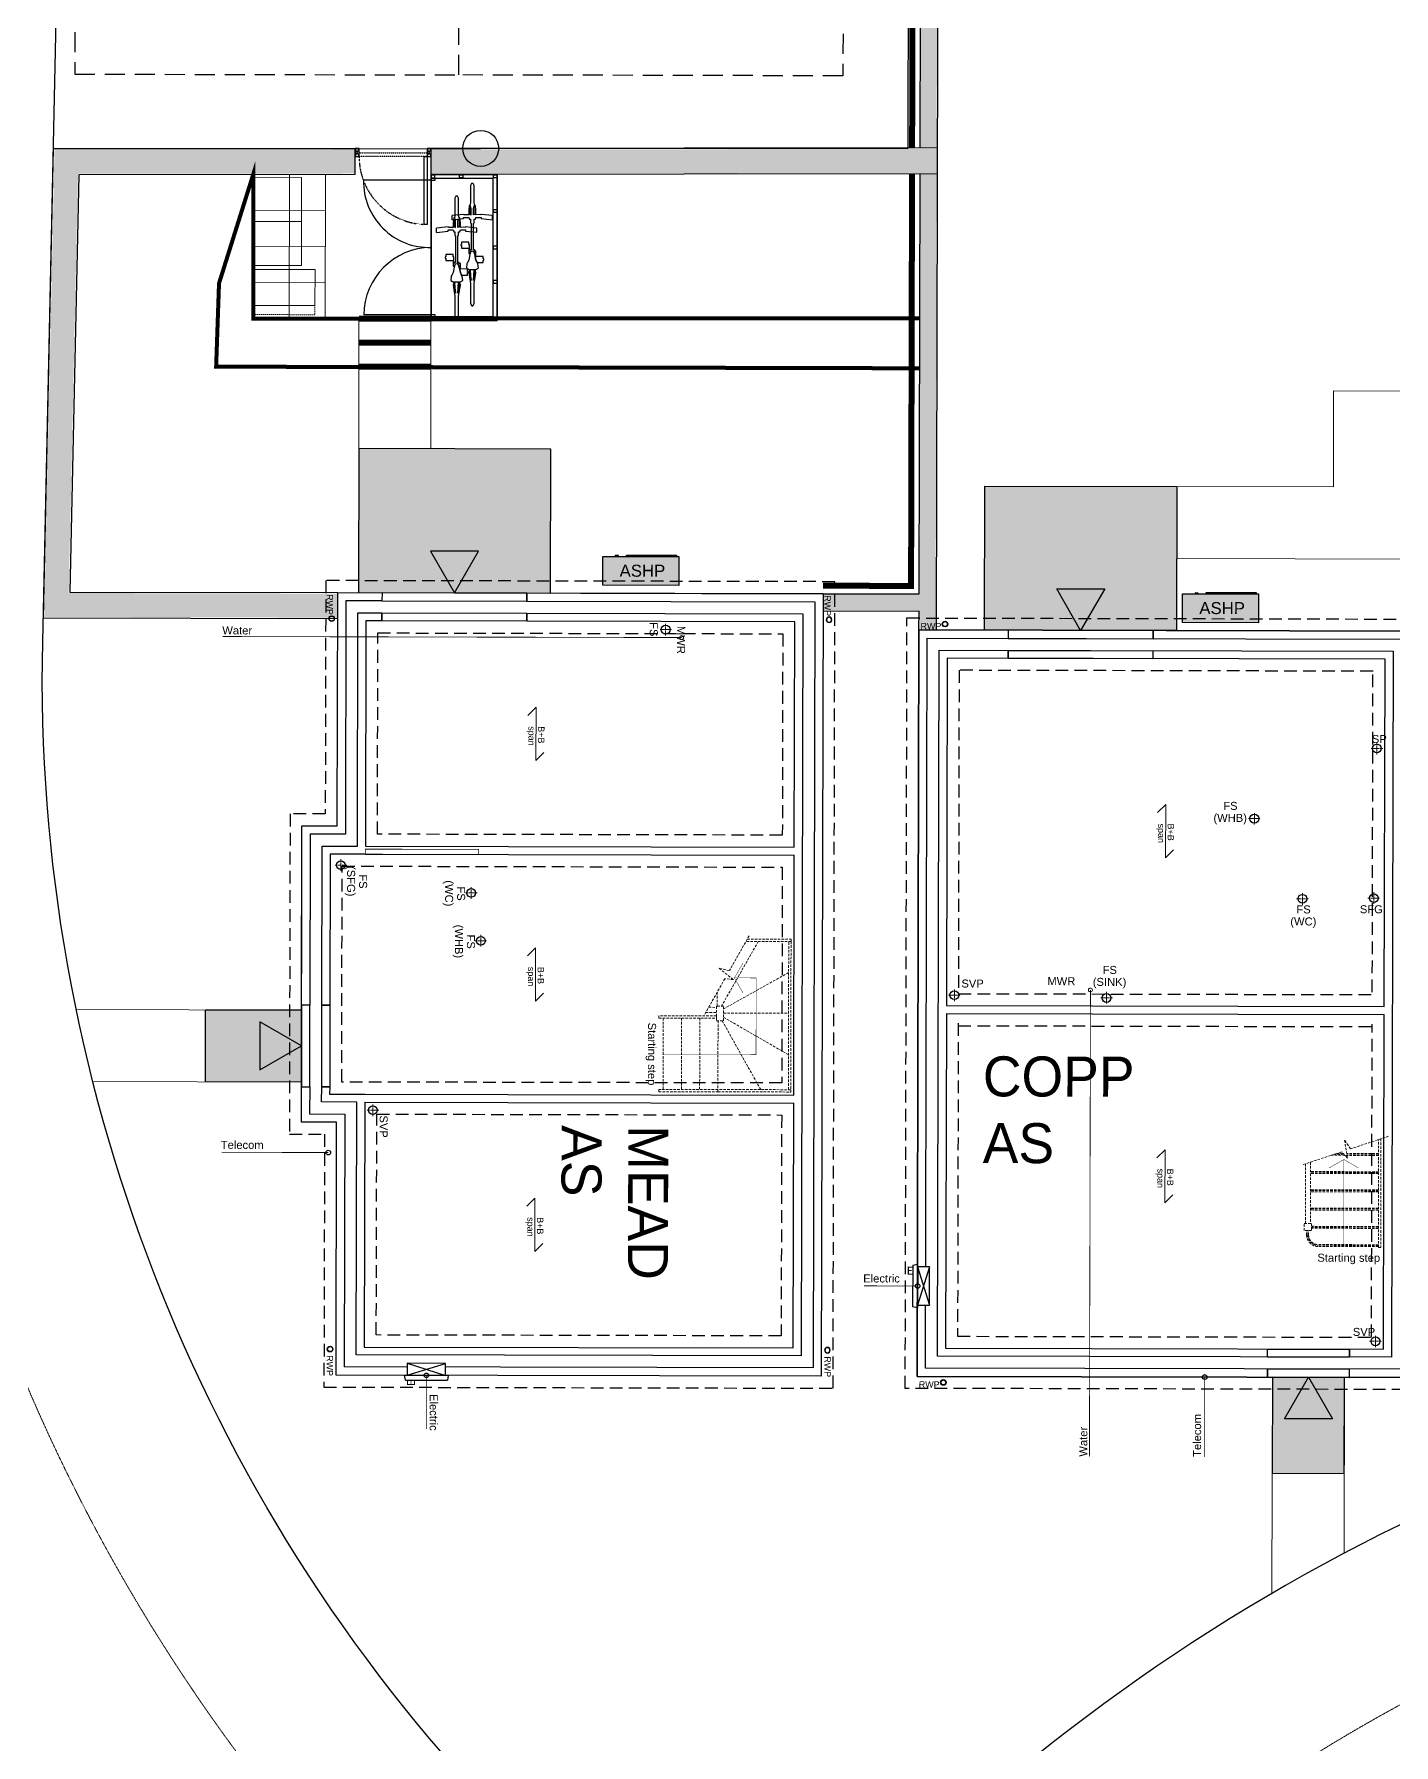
# Model space of a CAD drawing. Extents: x 287880777 to 288144713, y 62793326 to 63089570.
# Drawn here: x 288076346 to 288093338, y 62889380 to 62910755 of the extents above; entities that cross this region are included whole.
import ezdxf

# ---------------------------------------------------------------- set-up
doc = ezdxf.new("R2010")
doc.units = 0
doc.set_wipeout_variables(frame=1)
for name, pattern in [('CENTER', [2, 1.25, -0.25, 0.25, -0.25]), ('CENTER2', [28.575, 19.05, -3.175, 3.175, -3.175]), ('Dash', [6.35, 3.175, -3.175]), ('DASHED', [1.4, 0.7, -0.7]), ('DASHED2', [0.375, 0.25, -0.125]), ('HIDDEN', [9.525, 6.35, -3.175])]:
    doc.linetypes.add(name, pattern=pattern)
doc.layers.get('0').update_dxf_attribs({"color": 252})
for name, color, linetype, lineweight in [('EXP - HIGHWAY CENTRELINE', 3, 'CENTER2', 18), ('EXP - HIGHWAY CHANNEL', 4, 'DASHED2', 9), ('EXP - HIGHWAY FOOTWAY', 3, 'Continuous', 25), ('EXP - STEPS', 240, 'Continuous', 18), ('NAR BIN STORAGE', 2, 'Continuous', 0), ('NAR CBF', 34, 'FENCELINE2', 0), ('NAR M4(2)', 94, 'Continuous', 30), ('NAR PATHS', 3, 'Continuous', 0), ('Wain-Text', 2, 'Continuous', 25)]:
    doc.layers.add(name, color=color, linetype=linetype, lineweight=lineweight)
for name, color, linetype in [('NAR DETAIL', 2, 'Continuous'), ('NAR EXTERNAL WALLS', 2, 'Continuous'), ('NAR PARKING', 7, 'DASHED2'), ('NAR PATIO', 3, 'Continuous'), ('NAR PRIVATE DRIVE', 6, 'Continuous'), ('NAR PRIVATE PATH HATCH', 8, 'Continuous'), ('NAR ROLLOVERS', 76, 'DASHED'), ('Wain-Drainage Foul', 6, 'Continuous'), ('Wain-Drainage Foul Text', 2, 'Continuous'), ('Wain-Electrics', 3, 'Continuous'), ('Wain-Foundation acessories', 9, 'Continuous'), ('Wain-Foundation Line', 9, 'Continuous'), ('Wain-Meter box', 9, 'Continuous'), ('Wain-RWP', 9, 'Continuous'), ('Wain-Services Run (Electric)', 10, 'Continuous'), ('Wain-Services Run (Telecom)', 190, 'Continuous'), ('Wain-Stair 1', 2, 'Continuous'), ('Wain-Stair numbers', 9, 'Continuous'), ('Wain-Wall (External)', 4, 'Continuous')]:
    doc.layers.add(name, color=color, linetype=linetype)
for name, color, linetype, true_color in [('NAR DOOR OPENINGS', 140, 'Continuous', 0x00bfff), ('NAR EV CHARGING POINT', 3, 'Continuous', 0x00ff00), ('NAR HOUSE TYPE NAMES', 1, 'Continuous', 0xff0000), ('RL-Fittings', 252, 'Continuous', 0x8f8f8e), ('Wain-Services Run (Water', 145, 'Continuous', 0x3481b8)]:
    doc.layers.add(name, color=color, linetype=linetype, true_color=true_color)
for name, color, linetype, lineweight, true_color in [('NAR Retaining Wall', 222, 'Continuous', 13, 0xcc0099), ('Wain-Mains Water Riser', 152, 'Continuous', 25, 0x2776bb), ('Wain-Mains Water Riser Text', 152, 'Continuous', 25, 0x2776bb)]:
    doc.layers.add(name, color=color, linetype=linetype, lineweight=lineweight, true_color=true_color)
doc.styles.add('DD Arial Narrow', font='ARIALN.TTF', dxfattribs={"height": 100})
doc.styles.get("Standard").update_dxf_attribs({"font": 'arial.ttf'})
doc.linetypes.add('FENCELINE2', pattern='A,0.25,-0.1,[132,ltypeshp.shx,S=0.1,R=0,X=-0.1,Y=0],-0.1,1', length=1.45)

# ---------------------------------------------------------------- blocks, each defined once
blk = doc.blocks.new('Drainage Pipe')
at = {"linetype": 'CENTER', "lineweight": 13, "ltscale": 20}
for p, q in [((-41681, 78687), (-41831, 78687)), ((-41756, 78762), (-41756, 78612))]:
    blk.add_line(p, q, dxfattribs=at)
blk.add_circle((-41756, 78687), 55)
blk = doc.blocks.new('Span symbol - Beam & block')
at = {"linetype": 'Continuous', "lineweight": 13}
for p, q in [((-5442, 71890), (-5342, 71790)), ((-5342, 71790), (-6007, 71790)), ((-6007, 71790), (-5906, 71689))]:
    blk.add_line(p, q, dxfattribs=at)
at = {"insert": (-5770, 71896), "char_height": 80, "attachment_point": 1, "line_spacing_factor": 0.9}
blk.add_mtext('B+B\\Pspan', dxfattribs=at)
blk = doc.blocks.new('ASHP')
at = {"transparency": 33554457}
h = blk.add_hatch(color=256, dxfattribs=at)
h.dxf.hatch_style = 1
h.paths.add_polyline_path([(548853, -2506), (548853, -2866), (547903, -2866), (547903, -2506)])
at = {"flags": 128}
blk.add_lwpolyline([(548853, -2506), (548853, -2866), (547903, -2866), (547903, -2506)], close=True, dxfattribs=at)
for points in [[(548098, -2496), (548058, -2496), (548058, -2506), (548098, -2506)], [(548199, -2488), (548821, -2488), (548821, -2506), (548199, -2506)]]:
    blk.add_lwpolyline(points, close=True)
at = {"layer": 'Wain-Electrics', "lineweight": 0, "insert": (548112, -2609), "char_height": 150, "width": 2397.38, "attachment_point": 1, "line_spacing_factor": 0.9}
blk.add_mtext('\\A1;ASHP ', dxfattribs=at)
at = {"layer": 'Wain-Text', "lineweight": 0, "insert": (548112, -2609), "char_height": 150, "width": 2397.38, "attachment_point": 1, "line_spacing_factor": 0.9}
blk.add_mtext('\\A1;ASHP ', dxfattribs=at)
blk = doc.blocks.new('RWP')
for radius in [35, 31.5]:
    blk.add_circle((35, 35), radius)
blk = doc.blocks.new('Stairs (Subs)')
at = {"layer": 'Wain-Stair 1', "color": 9, "linetype": 'HIDDEN', "lineweight": 9, "ltscale": 5}
for p, q in [((42, 1543, 0), (42, 2090, 0)), ((71, 2090, 0), (1923, 2090, 0)), ((71, 2090, 0), (71, 1527, 0)), ((1923, 2061, 0), (71, 2061, 0)), ((460, 2061, 0), (914, 1249, 0)), ((967, 1249, 0), (967, 2061, 0)), ((1486, 2061, 0), (1020, 1249, 0)), ((1923, 2090, 0), (1923, 1180, 0)), ((1952, 1180, 0), (1952, 2090, 0)), ((1923, 1715, 0), (1063, 1232, 0)), ((71, 1681, 0), (883, 1222, 0)), ((705, 1170, 0), (883, 1170, 0)), ((883, 1249, 0), (883, 1159, 0)), ((1063, 1249, 0), (883, 1249, 0)), ((883, 1159, 0), (1063, 1159, 0)), ((896, 1062, 0), (896, 1159, 0)), ((960, 1026, 0), (960, 1159, 0)), ((1063, 1159, 0), (1063, 1249, 0)), ((1063, 1180, 0), (1923, 1180, 0)), ((1031, 952, 0), (1923, 952, 0)), ((1031, 724, 0), (1923, 724, 0)), ((1031, 496, 0), (1923, 496, 0))]:
    blk.add_line(p, q, dxfattribs=at)
at = {"layer": 'Wain-Stair 1', "color": 9, "linetype": 'HIDDEN', "lineweight": 9, "ltscale": 5, "elevation": 0}
for points in [[(42, 2090), (71, 2090)], [(1923, 2090), (1952, 2090)], [(0, 1567), (437, 1321), (408, 1194), (549, 1370), (539, 1264), (985, 1012)]]:
    blk.add_lwpolyline(points, dxfattribs=at)
for points in [[(1002, 441), (1031, 441), (1031, 1159), (1002, 1159)], [(1923, 441), (1952, 441), (1952, 1180), (1923, 1180)]]:
    blk.add_lwpolyline(points, close=True, dxfattribs=at)
at = {"layer": 'Wain-Stair numbers', "color": 253, "const_width": 5, "elevation": 0}
for points in [[(528, 1383), (528, 1655), (1486, 1655), (1486, 496)], [(342, 1490), (342, 1490), (528, 1383), (714, 1490), (714, 1490)]]:
    blk.add_lwpolyline(points, dxfattribs=at)
at = {"layer": 'Wain-Stair numbers', "color": 9, "insert": (1481, 406, 0), "char_height": 100, "width": 1584.27, "attachment_point": 2, "line_spacing_factor": 0.9}
blk.add_mtext('Starting step ', dxfattribs=at)
blk = doc.blocks.new('Wall mounted meter - Electric (Plan)')
blk.add_wipeout([(-7157, 85115), (-7157, 84635), (-7007, 84635), (-7007, 85115)])
for p, q in [((-7217, 85137), (-7157, 85147)), ((-7217, 85137), (-7217, 84613)), ((-7157, 85147), (-7157, 84603)), ((-7007, 85115), (-7157, 85115)), ((-7007, 84635), (-7007, 85115)), ((-7157, 84603), (-7217, 84613)), ((-7157, 84635), (-7007, 84635))]:
    blk.add_line(p, q)
at = {"color": 9}
for p, q in [((-7157, 85115), (-7007, 84635)), ((-7007, 85115), (-7157, 84635))]:
    blk.add_line(p, q, dxfattribs=at)
at = {"lineweight": 0, "insert": (-7368, 85117), "char_height": 100, "width": 133.81, "attachment_point": 1, "line_spacing_factor": 0.9}
blk.add_mtext('\\A1;\\pi78.42052,t378.42052;{\\fCalibri|b0|i0|c0|p34;E}', dxfattribs=at)
blk = doc.blocks.new('A$Cee92f38c')
at = {"layer": 'NAR M4(2)', "ltscale": 10, "transparency": 33554585}
h = blk.add_hatch(color=256, dxfattribs=at)
h.dxf.hatch_style = 1
h.paths.add_polyline_path([(0, 1.2), (0.9, 1.2), (0.9, 0), (0, 0)])
at = {"layer": 'NAR M4(2)', "ltscale": 0.25}
blk.add_lwpolyline([(0, 1.2), (0, 0), (0.9, 0), (0.9, 1.2)], close=True, dxfattribs=at)
blk = doc.blocks.new('A$C3d9247a0')
at = {"layer": 'NAR DOOR OPENINGS', "transparency": 33554610}
h = blk.add_hatch(color=256, dxfattribs=at)
h.dxf.hatch_style = 1
h.paths.add_polyline_path([(450, 1200), (150, 680), (750, 680)])
at = {"layer": 'NAR DOOR OPENINGS'}
blk.add_lwpolyline([(450, 1200), (150, 680), (750, 680)], close=True, dxfattribs=at)
at = {"layer": 'NAR M4(2)', "ltscale": 10, "transparency": 33554585, "xscale": -1000, "yscale": 1000, "zscale": 1000}
blk.add_blockref('A$Cee92f38c', (900, 0), dxfattribs=at)
blk = doc.blocks.new('A$C324e72f9')
at = {"layer": 'NAR DOOR OPENINGS', "transparency": 33554610}
h = blk.add_hatch(color=256, dxfattribs=at)
h.dxf.hatch_style = 1
h.paths.add_polyline_path([(1200, 0), (900, 520), (1500, 520)])
at = {"layer": 'NAR PRIVATE PATH HATCH', "transparency": 33554597}
h = blk.add_hatch(color=256, dxfattribs=at)
h.dxf.hatch_style = 1
h.paths.add_polyline_path([(2400, 0), (0, 0), (0, 1800), (2400, 1800)])
at = {"layer": 'NAR DOOR OPENINGS'}
blk.add_lwpolyline([(1200, 0), (900, 520), (1500, 520)], close=True, dxfattribs=at)
at = {"layer": 'NAR PATIO'}
blk.add_lwpolyline([(2400, 0), (0, 0), (0, 1800), (2400, 1800)], close=True, dxfattribs=at)
blk = doc.blocks.new('Stairs (Sub)')
at = {"layer": 'Wain-Stair 1', "linetype": 'HIDDEN', "lineweight": 9, "ltscale": 5}
for p, q in [((-29, 0), (-29, 1347)), ((0, 1357), (0, 0)), ((-450, 1149), (-621, 1149)), ((-464, 1164), (-575, 1164)), ((-472, 1173), (-548, 1173)), ((-29, 1173), (-428, 1173)), ((-29, 1164), (-426, 1164)), ((-29, 1149), (-424, 1149)), ((-942, 1042), (-942, 297)), ((-29, 945), (-881, 945)), ((-29, 936), (-881, 936)), ((-878, 1063), (-878, 297)), ((-29, 921), (-878, 921)), ((-29, 717), (-881, 717)), ((-29, 708), (-881, 708)), ((-29, 693), (-878, 693)), ((-29, 489), (-881, 489)), ((-29, 480), (-881, 480)), ((-29, 465), (-878, 465)), ((-955, 207), (-955, 297)), ((-955, 297), (-865, 297)), ((-865, 297), (-865, 207)), ((-29, 261), (-865, 261)), ((-29, 252), (-865, 252)), ((-29, 237), (-865, 237)), ((-865, 207), (-955, 207)), ((-926, 154), (-926, 207)), ((-910, 154), (-910, 207)), ((-902, 154), (-902, 207)), ((-29, 33), (-781, 33)), ((-29, 24), (-781, 24)), ((-29, 9), (-781, 9)), ((0, 0), (-29, 0))]:
    blk.add_line(p, q, dxfattribs=at)
at = {"layer": 'Wain-Stair 1', "linetype": 'HIDDEN', "lineweight": 9, "ltscale": 3}
blk.add_line((-424, 1149), (-450, 1149), dxfattribs=at)
at = {"layer": 'Wain-Stair 1', "linetype": 'HIDDEN', "lineweight": 9, "ltscale": 5, "elevation": 0}
blk.add_lwpolyline([(96, 1389), (-379, 1230), (-454, 1337), (-418, 1114), (-490, 1192), (-977, 1031)], dxfattribs=at)
at = {"layer": 'Wain-Stair 1', "linetype": 'HIDDEN', "lineweight": 9, "ltscale": 5}
for radius in [145, 130, 121]:
    blk.add_arc((-781, 154), radius, 180, 270, dxfattribs=at)
at = {"layer": 'Wain-Stair numbers', "const_width": 5}
for points in [[(-276, 990), (-276, 990), (-462, 1097), (-649, 990), (-649, 990)], [(-462, 1097), (-462, 24)]]:
    blk.add_lwpolyline(points, dxfattribs=at)
at = {"layer": 'Wain-Stair numbers', "insert": (-399, -81), "char_height": 100, "width": 1584.27, "attachment_point": 2, "line_spacing_factor": 0.9}
blk.add_mtext('Starting step ', dxfattribs=at)
blk = doc.blocks.new('A$Cfbc31330')
at = {"layer": 'RL-Fittings', "ltscale": 0.859024}
for p, q in [((1.194, 0.561), (1.252, 0.561)), ((1.211, 0.402), (1.194, 0.561)), ((1.252, 0.561), (1.269, 0.402)), ((0, 0.288), (0.033, 0.305)), ((0, 0.272), (0, 0.288)), ((0.033, 0.255), (0, 0.272)), ((0.033, 0.305), (0.301, 0.305)), ((0.301, 0.255), (0.033, 0.255)), ((0.301, 0.305), (0.309, 0.305)), ((0.309, 0.255), (0.301, 0.255)), ((0.309, 0.305), (0.459, 0.331)), ((0.459, 0.23), (0.309, 0.255)), ((0.467, 0.314), (0.351, 0.297)), ((0.351, 0.297), (0.501, 0.306)), ((0.468, 0.247), (0.351, 0.264)), ((0.351, 0.264), (0.501, 0.255)), ((0.459, 0.331), (0.484, 0.322)), ((0.484, 0.239), (0.459, 0.23)), ((0.501, 0.306), (0.467, 0.314)), ((0.501, 0.255), (0.468, 0.247)), ((0.484, 0.322), (0.509, 0.331)), ((0.509, 0.23), (0.484, 0.239)), ((0.501, 0.322), (0.501, 0.239)), ((0.509, 0.339), (0.526, 0.364)), ((0.509, 0.331), (0.509, 0.339)), ((0.526, 0.364), (0.584, 0.356)), ((0.584, 0.356), (0.601, 0.347)), ((0.601, 0.431), (0.634, 0.431)), ((0.601, 0.347), (0.601, 0.431)), ((0.601, 0.347), (0.634, 0.331)), ((0.634, 0.331), (0.601, 0.347)), ((0.634, 0.439), (0.651, 0.439)), ((0.634, 0.431), (0.634, 0.439)), ((0.634, 0.331), (0.71, 0.314)), ((0.71, 0.314), (0.634, 0.331)), ((0.71, 0.247), (0.635, 0.231)), ((0.651, 0.439), (0.651, 0.431)), ((0.651, 0.431), (0.684, 0.431)), ((0.684, 0.431), (0.685, 0.331)), ((0.685, 0.331), (0.76, 0.331)), ((0.71, 0.314), (0.743, 0.306)), ((0.743, 0.306), (0.71, 0.314)), ((0.743, 0.256), (0.71, 0.247)), ((0.726, 0.247), (0.718, 0.247)), ((0.726, 0.231), (0.726, 0.247)), ((0.743, 0.306), (0.76, 0.289)), ((0.76, 0.289), (0.743, 0.306)), ((0.76, 0.272), (0.743, 0.256)), ((0.76, 0.331), (0.76, 0.314)), ((0.76, 0.314), (0.776, 0.314)), ((0.76, 0.289), (0.76, 0.281)), ((0.76, 0.281), (0.76, 0.289)), ((0.76, 0.247), (0.76, 0.239)), ((0.776, 0.247), (0.76, 0.247)), ((0.76, 0.239), (0.852, 0.239)), ((0.776, 0.314), (0.776, 0.297)), ((0.776, 0.297), (1.144, 0.298)), ((0.776, 0.264), (0.776, 0.247)), ((1.144, 0.264), (0.776, 0.264)), ((0.852, 0.239), (0.852, 0.231)), ((1.144, 0.298), (1.152, 0.306)), ((1.152, 0.256), (1.144, 0.264)), ((1.152, 0.306), (1.202, 0.306)), ((1.202, 0.256), (1.152, 0.256)), ((1.202, 0.323), (1.227, 0.331)), ((1.202, 0.306), (1.202, 0.323)), ((1.202, 0.239), (1.202, 0.256)), ((1.227, 0.231), (1.202, 0.239)), ((1.227, 0.402), (1.211, 0.402)), ((1.227, 0.331), (1.227, 0.402)), ((1.269, 0.402), (1.261, 0.394)), ((1.265, 0.398), (1.261, 0.331)), ((1.261, 0.331), (1.327, 0.331)), ((1.269, 0.314), (1.261, 0.298)), ((1.261, 0.298), (1.352, 0.298)), ((1.261, 0.264), (1.352, 0.264)), ((1.269, 0.248), (1.261, 0.264)), ((1.386, 0.315), (1.269, 0.314)), ((1.386, 0.248), (1.269, 0.248)), ((1.327, 0.331), (1.394, 0.323)), ((1.394, 0.239), (1.327, 0.231)), ((1.352, 0.298), (1.386, 0.306)), ((1.352, 0.264), (1.386, 0.256)), ((1.394, 0.323), (1.394, 0.315)), ((1.394, 0.315), (1.428, 0.306)), ((1.428, 0.256), (1.394, 0.248)), ((1.394, 0.248), (1.394, 0.239)), ((1.428, 0.306), (1.67, 0.306)), ((1.67, 0.256), (1.428, 0.256)), ((1.67, 0.306), (1.698, 0.292)), ((1.698, 0.271), (1.67, 0.256)), ((1.698, 0.292), (1.698, 0.271)), ((0.509, 0.222), (0.509, 0.23)), ((0.526, 0.197), (0.509, 0.222)), ((0.584, 0.205), (0.526, 0.197)), ((0.601, 0.214), (0.584, 0.205)), ((0.635, 0.231), (0.601, 0.214)), ((0.801, 0.231), (0.726, 0.231)), ((0.802, 0.13), (0.801, 0.231)), ((0.835, 0.13), (0.802, 0.13)), ((0.835, 0.122), (0.835, 0.13)), ((0.852, 0.122), (0.835, 0.122)), ((0.852, 0.231), (0.885, 0.231)), ((0.885, 0.131), (0.852, 0.13)), ((0.852, 0.13), (0.852, 0.122)), ((0.885, 0.231), (0.885, 0.131)), ((1.194, 0.001), (1.211, 0.16)), ((1.194, 0), (1.253, 0)), ((1.211, 0.16), (1.227, 0.16)), ((1.227, 0.16), (1.227, 0.231)), ((1.269, 0.16), (1.252, 0.001)), ((1.261, 0.231), (1.261, 0.168)), ((1.327, 0.231), (1.261, 0.231)), ((1.261, 0.168), (1.269, 0.16))]:
    blk.add_line(p, q, dxfattribs=at)

msp = doc.modelspace()

# ---------------------------------------------------------------- linework, layer by layer
at = {"layer": 'EXP - HIGHWAY CENTRELINE', "ltscale": 0.15, "flags": 128}
msp.add_lwpolyline([(288082369, 62830131), (288088746, 62863492, 0.257378), (288082765, 62881853), (288079969, 62884468, -0.213199), (288072053, 62903262), (288072511, 62924583, -0.123895), (288076027, 62937385), (288076210, 62937709, 0.106544), (288078907, 62946358), (288080118, 62959784)], format="xyb", dxfattribs=at)
at = {"layer": 'EXP - HIGHWAY CHANNEL', "ltscale": 2.5, "flags": 128}
for points in [[(288069890, 62914308), (288069654, 62903314, 0.213199), (288078329, 62882716), (288081125, 62880100, -0.257378), (288086389, 62863942), (288081550, 62838632, -0.396353), (288074894, 62833807, 0.009616), (288070979, 62834233)], [(288097297, 62891547), (288096824, 62891384, 0.089116), (288089911, 62887515), (288088842, 62886636, -0.392826), (288080689, 62887132, -0.198277), (288074453, 62903211), (288074670, 62913335)]]:
    msp.add_lwpolyline(points, format="xyb", dxfattribs=at)
at = {"layer": 'EXP - HIGHWAY FOOTWAY', "flags": 128}
for points in [[(288066692, 62958683, -0.424222), (288074213, 62949977), (288073891, 62946404, -0.101417), (288071809, 62939483, 0.118747), (288068130, 62925533), (288067654, 62903357, 0.207504), (288076499, 62881698, 0.207504)], [(288098535, 62894090), (288096172, 62893274, 0.089116), (288088641, 62889060), (288087572, 62888181, -0.392826), (288082137, 62888512, -0.198277), (288076452, 62903168), (288076890, 62923567, -0.132001), (288080379, 62935523, 0.114617), (288083919, 62946268), (288084186, 62949234, -0.41987), (288093026, 62956467)]]:
    msp.add_lwpolyline(points, format="xyb", dxfattribs=at)
at = {"layer": 'EXP - STEPS'}
for p, q in [((288080404, 62907202), (288080404, 62906596)), ((288081304, 62907202), (288081304, 62906594))]:
    msp.add_line(p, q, dxfattribs=at)
at = {"layer": 'EXP - STEPS', "const_width": 75}
for points in [[(288081304, 62907202), (288080404, 62907202)], [(288081304, 62906902), (288080404, 62906902)], [(288081304, 62906602), (288080404, 62906602)]]:
    msp.add_lwpolyline(points, dxfattribs=at)
at = {"layer": 'NAR BIN STORAGE'}
for points in [[(288079087, 62908417), (288079687, 62908415), (288079688, 62908965), (288079088, 62908967)], [(288079086, 62907867), (288079686, 62907865), (288079687, 62908415), (288079087, 62908417)], [(288079085, 62907367), (288079855, 62907365), (288079856, 62907815), (288079086, 62907817)]]:
    msp.add_lwpolyline(points, close=True, dxfattribs=at)
at = {"layer": 'NAR BIN STORAGE', "linetype": 'Dash', "ltscale": 0.025}
msp.add_lwpolyline([(288079855, 62907365), (288079854, 62907250), (288079084, 62907252), (288079085, 62907367)], dxfattribs=at)
at = {"layer": 'NAR CBF', "ltscale": 1200, "transparency": 33554687, "const_width": 75}
for points in [[(288087318, 62909334), (288087331, 62914983)], [(288086205, 62903864), (288087305, 62903861), (288087317, 62909009)]]:
    msp.add_lwpolyline(points, dxfattribs=at)
at = {"layer": 'NAR DETAIL', "flags": 128}
for points in [[(288080356, 62909328), (288080356, 62909228), (288080406, 62909228), (288080406, 62909328)], [(288081256, 62909228), (288081257, 62908378), (288081219, 62908378), (288081218, 62909228)], [(288081256, 62909328), (288081256, 62909228), (288081306, 62909228), (288081306, 62909328)]]:
    msp.add_lwpolyline(points, close=True, dxfattribs=at)
for points in [[(288080406, 62909228), (288080356, 62909328)], [(288080356, 62909228), (288080406, 62909328)], [(288081306, 62909228), (288081256, 62909328)], [(288081256, 62909228), (288081306, 62909328)]]:
    msp.add_lwpolyline(points, dxfattribs=at)
at = {"layer": 'NAR DETAIL', "linetype": 'DASHED', "ltscale": 0.005, "flags": 128}
msp.add_lwpolyline([(288081256, 62909228), (288080406, 62909228), (288080406, 62909272), (288081256, 62909272)], close=True, dxfattribs=at)
at = {"layer": 'NAR DETAIL', "ltscale": 0.5}
msp.add_lwpolyline([(288082133, 62907179), (288081308, 62907178), (288081306, 62909003), (288082131, 62909004), (288082133, 62907179)], dxfattribs=at)
msp.add_lwpolyline([(288081308, 62907178), (288082133, 62907179), (288082131, 62909004), (288081306, 62909003)], close=True, dxfattribs=at)
at = {"layer": 'NAR DETAIL', "linetype": 'DASHED', "ltscale": 0.2}
msp.add_arc((288081256, 62909228), 850, 180.0478, 267.6279, dxfattribs=at)
at = {"layer": 'NAR EV CHARGING POINT'}
msp.add_circle((288081926, 62909329), 225, dxfattribs=at)
at = {"layer": 'NAR EXTERNAL WALLS'}
for points in [[(288087418, 62909333), (288087425, 62912671), (288097053, 62912649), (288097074, 62921809)], [(288097289, 62921809), (288097267, 62912434), (288087640, 62912456), (288087619, 62903310)], [(288080356, 62909328), (288076584, 62909324), (288076458, 62903461), (288080139, 62903453)], [(288080356, 62909003), (288080356, 62909328)], [(288087633, 62909334), (288081306, 62909328)], [(288081306, 62909003), (288081306, 62909328)], [(288080356, 62909003), (288076906, 62909000), (288076791, 62903785), (288080140, 62903778)], [(288087632, 62909009), (288081306, 62909003)], [(288086205, 62903764), (288087405, 62903761), (288087417, 62909008)], [(288086205, 62903549), (288087405, 62903546)], [(288087404, 62903311), (288087405, 62903546)]]:
    msp.add_lwpolyline(points, dxfattribs=at)
at = {"layer": 'NAR PARKING', "ltscale": 1000}
for points in [[(288076853, 62910257), (288081653, 62910246), (288081659, 62912646), (288076859, 62912657)], [(288086453, 62910235), (288081653, 62910246), (288081659, 62912646), (288086459, 62912635)]]:
    msp.add_lwpolyline(points, close=True, dxfattribs=at)
at = {"layer": 'NAR PATHS'}
msp.add_lwpolyline([(288079084, 62907202), (288079984, 62907199), (288079988, 62908999), (288079088, 62909002)], close=True, dxfattribs=at)
for points in [[(288080403, 62907201), (288079089, 62907199), (288079090, 62909002)], [(288079534, 62907200), (288079538, 62909000)], [(288081302, 62905576), (288081306, 62909003)], [(288079987, 62908549), (288079087, 62908552)], [(288079986, 62908099), (288079086, 62908102)], [(288079985, 62907649), (288079085, 62907652)], [(288080402, 62905577), (288080404, 62907031)], [(288095988, 62906291), (288092586, 62906299), (288092583, 62905099), (288090628, 62905103)], [(288093582, 62903297), (288093584, 62904197), (288090626, 62904203)], [(288076871, 62898568), (288079688, 62898562), (288079686, 62897662), (288077078, 62897668)]]:
    msp.add_lwpolyline(points, dxfattribs=at)
at = {"layer": 'NAR PATHS', "elevation": 0}
msp.add_lwpolyline([(288091815, 62891272), (288091822, 62893973), (288092722, 62893971), (288092717, 62891774)], dxfattribs=at)
at = {"layer": 'NAR PRIVATE DRIVE'}
msp.add_lwpolyline([(288076584, 62909324), (288087268, 62909333), (288087280, 62915933), (288076726, 62915925)], dxfattribs=at)
at = {"layer": 'NAR Retaining Wall', "linetype": 'DASHED', "ltscale": 250, "const_width": 200}
for points in [[(288097181, 62921809), (288097160, 62912541), (288087533, 62912563), (288087525, 62909334)], [(288087512, 62903311), (288087524, 62909009)], [(288086205, 62903656), (288087512, 62903654)]]:
    msp.add_lwpolyline(points, dxfattribs=at)
at = {"layer": 'NAR Retaining Wall', "linetype": 'Continuous', "ltscale": 250, "const_width": 300}
for points in [[(288080356, 62909165), (288076747, 62909162), (288076624, 62903623), (288080140, 62903615)], [(288087632, 62909171), (288081306, 62909166)]]:
    msp.add_lwpolyline(points, dxfattribs=at)
at = {"layer": 'NAR ROLLOVERS', "ltscale": 500, "const_width": 50}
msp.add_lwpolyline([(288087409, 62907207), (288079084, 62907201), (288079083, 62909002), (288078656, 62907642), (288078620, 62906601), (288087407, 62906581)], dxfattribs=at)
at = {"layer": 'RL-Fittings', "ltscale": 0.859024}
for p, q in [((288081306, 62908933), (288080464, 62908933)), ((288081308, 62907248), (288080465, 62907248))]:
    msp.add_line(p, q, dxfattribs=at)
at = {"layer": 'RL-Fittings', "ltscale": 0.859024, "flags": 128}
for points in [[(288081308, 62907248), (288081308, 62907178), (288082133, 62907179), (288082131, 62909004), (288081306, 62909003), (288081306, 62908953)], [(288081308, 62907228), (288082083, 62907229), (288082081, 62908954), (288081306, 62908953)]]:
    msp.add_lwpolyline(points, dxfattribs=at)
for points in [[(288081356, 62908933), (288081356, 62908953), (288081306, 62908953), (288081306, 62908933), (288081356, 62908933)], [(288081351, 62908958), (288081311, 62908958), (288081311, 62908998), (288081351, 62908998), (288081351, 62908958)], [(288081702, 62908959), (288081662, 62908959), (288081662, 62908999), (288081702, 62908999), (288081702, 62908959)], [(288082126, 62908959), (288082086, 62908959), (288082086, 62908999), (288082126, 62908999), (288082126, 62908959)], [(288082127, 62908526), (288082087, 62908526), (288082087, 62908566), (288082127, 62908566), (288082127, 62908526)], [(288082127, 62908070), (288082087, 62908070), (288082087, 62908110), (288082127, 62908110), (288082127, 62908070)], [(288082128, 62907642), (288082088, 62907642), (288082087, 62907682), (288082127, 62907682), (288082128, 62907642)], [(288081358, 62907228), (288081358, 62907248), (288081308, 62907248), (288081308, 62907228), (288081358, 62907228)], [(288081353, 62907183), (288081313, 62907183), (288081313, 62907223), (288081353, 62907223), (288081353, 62907183)], [(288081704, 62907184), (288081664, 62907184), (288081664, 62907224), (288081704, 62907224), (288081704, 62907184)], [(288082128, 62907184), (288082088, 62907184), (288082088, 62907224), (288082128, 62907224), (288082128, 62907184)]]:
    msp.add_lwpolyline(points, close=True, dxfattribs=at)
at = {"layer": 'RL-Fittings', "ltscale": 0.859024}
for centre, radius, start, end in [((288081284, 62908911), 821, 178.51, 271.5929), ((288081314, 62907242), 849, 90.4551, 179.6478)]:
    msp.add_arc(centre, radius, start, end, dxfattribs=at)
at = {"layer": 'Wain-Foundation Line', "linetype": 'HIDDEN', "ltscale": 25}
for p, q in [((288087896, 62898766), (288093069, 62898754)), ((288087895, 62898366), (288093068, 62898354))]:
    msp.add_line(p, q, dxfattribs=at)
at = {"layer": 'Wain-Foundation Line', "linetype": 'HIDDEN', "ltscale": 25, "elevation": 0}
for points in [[(288086353, 62903914), (288079990, 62903928), (288079984, 62901013), (288079544, 62901014), (288079535, 62897011), (288079975, 62897010), (288079967, 62893850), (288086330, 62893836)], [(288080636, 62900759), (288080641, 62903274), (288085701, 62903263), (288085696, 62900747)], [(288080189, 62897662), (288080195, 62900360), (288085695, 62900347), (288085689, 62897650)], [(288080621, 62894501), (288080628, 62897261), (288085688, 62897250), (288085681, 62894490)]]:
    msp.add_lwpolyline(points, close=True, dxfattribs=at)
at = {"layer": 'Wain-Foundation Line', "linetype": 'HIDDEN', "ltscale": 25}
msp.add_lwpolyline([(288093732, 62903446), (288093710, 62893819), (288087232, 62893834), (288087254, 62903461)], close=True, dxfattribs=at)
for points in [[(288093069, 62898785), (288093078, 62902795), (288087905, 62902807), (288087896, 62898797)], [(288087895, 62898397), (288087886, 62894485), (288093059, 62894473), (288093068, 62898385)]]:
    msp.add_lwpolyline(points, dxfattribs=at)
at = {"layer": 'Wain-Mains Water Riser', "lineweight": 0}
for centre in [(288084437, 62903216), (288089547, 62898812)]:
    msp.add_circle(centre, 25, dxfattribs=at)
at = {"layer": 'Wain-Services Run (Electric)', "const_width": 10}
for points in [[(288087387, 62895113), (288086717, 62895115)], [(288081248, 62893997), (288081246, 62893327)]]:
    msp.add_lwpolyline(points, dxfattribs=at)
at = {"layer": 'Wain-Services Run (Telecom)', "const_width": 10}
for points in [[(288080022, 62896781), (288078687, 62896784)], [(288090975, 62893975), (288090973, 62892978)]]:
    msp.add_lwpolyline(points, dxfattribs=at)
at = {"layer": 'Wain-Services Run (Telecom)'}
for centre in [(288080022, 62896781), (288090975, 62893975)]:
    msp.add_circle(centre, 29, dxfattribs=at)
at = {"layer": 'Wain-Services Run (Water', "const_width": 10}
for points in [[(288084437, 62903216), (288078702, 62903229)], [(288089547, 62898812), (288089534, 62892981)]]:
    msp.add_lwpolyline(points, dxfattribs=at)
at = {"layer": 'Wain-Wall (External)'}
for p, q in [((288086205, 62903764), (288086183, 62893986)), ((288082502, 62903420), (288082502, 62903520)), ((288082502, 62903520), (288085952, 62903512)), ((288085852, 62903412), (288082502, 62903420)), ((288085845, 62900597), (288085852, 62903412)), ((288085952, 62903512), (288085931, 62894239)), ((288080485, 62900609), (288085845, 62900597)), ((288080485, 62900509), (288085845, 62900497)), ((288087746, 62898617), (288093218, 62898604)), ((288087746, 62898517), (288093218, 62898504)), ((288079685, 62897161), (288079686, 62897601)), ((288079686, 62897601), (288079789, 62897601)), ((288079789, 62897601), (288079788, 62897263)), ((288079938, 62897413), (288079939, 62897600)), ((288080378, 62897412), (288079938, 62897413)), ((288080371, 62894252), (288080378, 62897412)), ((288080478, 62897511), (288085838, 62897499)), ((288080478, 62897411), (288085838, 62897399)), ((288080125, 62897160), (288079685, 62897161)), ((288079788, 62897263), (288080228, 62897262)), ((288080118, 62894000), (288080125, 62897160)), ((288080228, 62897262), (288080221, 62894102)), ((288085931, 62894239), (288080371, 62894252)), ((288086183, 62893986), (288080118, 62894000)), ((288086081, 62894089), (288080221, 62894102))]:
    msp.add_line(p, q, dxfattribs=at)
for points in [[(288080242, 62903675), (288080236, 62900760), (288079796, 62900761), (288079791, 62898623), (288079688, 62898623), (288079693, 62900863), (288080133, 62900862), (288080140, 62903778), (288080693, 62903777), (288080692, 62903674), (288080242, 62903675)], [(288086205, 62903764), (288082502, 62903772), (288082502, 62903670), (288086102, 62903662), (288086081, 62894089)], [(288079941, 62898623), (288079945, 62900610), (288080385, 62900609), (288080392, 62903525), (288080692, 62903524), (288080692, 62903424), (288080492, 62903424), (288080485, 62900609)], [(288093582, 62903297), (288093560, 62893969), (288087383, 62893983), (288087404, 62903311), (288093582, 62903297)], [(288093479, 62903194), (288093458, 62894072), (288087486, 62894086), (288087506, 62903208), (288093479, 62903194)], [(288088519, 62903308), (288088519, 62903206)], [(288090329, 62903304), (288090329, 62903202)], [(288093328, 62903045), (288093308, 62894222), (288087636, 62894235), (288087656, 62903058), (288093328, 62903045)], [(288093228, 62902945), (288087756, 62902957), (288087746, 62898617)], [(288088518, 62903056), (288088518, 62902956)], [(288090328, 62903052), (288090328, 62902952)], [(288093218, 62898604), (288093228, 62902945)], [(288080485, 62900509), (288080045, 62900510), (288080041, 62898622), (288079941, 62898623)], [(288085838, 62897499), (288085845, 62900497)], [(288087746, 62898517), (288087736, 62894335), (288093209, 62894323), (288093218, 62898504)], [(288079939, 62897600), (288080039, 62897600), (288080038, 62897512), (288080478, 62897511)], [(288080478, 62897411), (288080471, 62894351), (288085831, 62894339), (288085838, 62897399)], [(288091761, 62894226), (288091761, 62894326)], [(288092783, 62894223), (288092784, 62894323)], [(288091760, 62893973), (288091761, 62894076)], [(288092783, 62893971), (288092783, 62894073)]]:
    msp.add_lwpolyline(points, dxfattribs=at)
for points in [[(288080693, 62903777), (288080692, 62903674), (288082502, 62903670), (288082503, 62903772)], [(288080692, 62903424), (288080692, 62903524), (288082502, 62903520), (288082502, 62903420)], [(288079688, 62898623), (288079686, 62897601), (288079789, 62897601), (288079791, 62898623)], [(288080041, 62898622), (288080039, 62897600), (288079939, 62897600), (288079941, 62898623)]]:
    msp.add_lwpolyline(points, close=True, dxfattribs=at)
at = {"layer": 'Wain-Wall (External)', "elevation": 0}
for points in [[(288088519, 62903308), (288088519, 62903206), (288090329, 62903202), (288090329, 62903304)], [(288088518, 62902956), (288088518, 62903056), (288090328, 62903052), (288090328, 62902952)], [(288091761, 62894326), (288092784, 62894323), (288092783, 62894223), (288091761, 62894226)], [(288091760, 62893973), (288092783, 62893971), (288092783, 62894073), (288091761, 62894076)]]:
    msp.add_lwpolyline(points, close=True, dxfattribs=at)
at = {"layer": 'Wain-Wall (External)', "linetype": 'HIDDEN', "ltscale": 25, "const_width": 10}
msp.add_lwpolyline([(288081901, 62900569), (288080485, 62900572), (288080485, 62900509), (288081901, 62900506)], close=True, dxfattribs=at)

# ---------------------------------------------------------------- block references
at = {"layer": 'NAR DETAIL'}
for p, rotation in [((287535558, 62907982, 0), 359.869731882939), ((287542803, 62907515), 359.8697319006983)]:
    msp.add_blockref('ASHP', p, dxfattribs=dict(at, rotation=rotation))
at = {"layer": 'NAR EV CHARGING POINT', "ltscale": 0.5, "xscale": -900, "yscale": 900, "zscale": 900, "rotation": 270.0514225423357}
for p in [(288081375, 62907205), (288081570, 62907362)]:
    msp.add_blockref('A$Cfbc31330', p, dxfattribs=at)
at = {"layer": 'NAR M4(2)', "rotation": 269.8697318829391}
msp.add_blockref('A$C3d9247a0', (288078488, 62898565), dxfattribs=at)
at = {"layer": 'NAR M4(2)', "xscale": -1, "rotation": 359.8697319006983}
msp.add_blockref('A$C3d9247a0', (288092719, 62892771, 0), dxfattribs=at)
at = {"layer": 'NAR PATIO', "xscale": -1, "rotation": 359.869731882939}
msp.add_blockref('A$C324e72f9', (288082798, 62903772), dxfattribs=at)
at = {"layer": 'NAR PATIO', "rotation": 359.8697319006983}
msp.add_blockref('A$C324e72f9', (288088224, 62903309, 0), dxfattribs=at)
at = {"layer": 'Wain-Drainage Foul', "lineweight": 0}
for p, rotation in [((288005456, 62861739), 269.8697318829391), ((288014344, 62860254), 269.8697319006982), ((288050018, 62979735), 179.8697319006982), ((288121756, 62821590), 359.869731882939), ((288003025, 62858448), 269.8697318829391), ((288050619, 62978734), 179.8697319006982), ((288171870, 62941536), 89.86973190069818), ((288160711, 62941003), 89.86973188293905), ((288046269, 62977529), 179.8697319006982), ((288131324, 62819931), 359.8697319006983), ((288001796, 62855734), 269.8697318829391), ((288051531, 62973204), 179.8697319006982)]:
    msp.add_blockref('Drainage Pipe', p, dxfattribs=dict(at, rotation=rotation))
at = {"layer": 'Wain-Foundation acessories'}
for p, rotation in [((288010815, 62896501, 0), 269.8697318829391), ((288018684, 62895285), 269.8697319006982), ((288010809, 62893494, 0), 269.8697318829391), ((288018675, 62890973), 269.8697318659953), ((288010801, 62890366, 0), 269.8697318829391)]:
    msp.add_blockref('Span symbol - Beam & block', p, dxfattribs=dict(at, rotation=rotation))
at = {"layer": 'Wain-RWP'}
for p, rotation in [((288080029, 62903488, 0), 269.8697318829391), ((288087694, 62903350), 359.8697319006983), ((288080009, 62894360, 0), 269.8697318829391), ((288087673, 62893873, 0), 359.8697319006983)]:
    msp.add_blockref('RWP', p, dxfattribs=dict(at, rotation=rotation))
at = {"layer": 'Wain-RWP', "xscale": -1, "rotation": 89.86973188293906}
for p in [(288086315, 62903474, 0), (288086294, 62894346, 0)]:
    msp.add_blockref('RWP', p, dxfattribs=at)
at = {"layer": 'Wain-Stair 1', "linetype": 'HIDDEN', "lineweight": 9, "ltscale": 5, "rotation": 269.8697318829391}
msp.add_blockref('Stairs (Subs)', (288083715, 62899494, 0), dxfattribs=at)
at = {"layer": 'Wain-Wall (External)', "rotation": 359.8697319006983}
msp.add_blockref('Stairs (Sub)', (288093174, 62895596), dxfattribs=at)

# ---------------------------------------------------------------- texts
at = {"layer": 'NAR HOUSE TYPE NAMES', "char_height": 500, "attachment_point": 1, "style": 'DD Arial Narrow'}
for s, insert, rotation in [('{\\fGill Sans MT|b0|i0|c0|p34;COPP\\PAS}', (288088203, 62897983, 0), 359.8697), ('{\\fGill Sans MT|b0|i0|c0|p34;MEAD\\PAS}', (288084271, 62897121, 0), 269.8697)]:
    msp.add_mtext_dynamic_manual_height_columns(s, width=2588.93, gutter_width=12.5, heights=[0], dxfattribs=dict(at, insert=insert, rotation=rotation))
at = {"layer": 'Wain-Drainage Foul Text', "lineweight": 0, "char_height": 100, "attachment_point": 4, "line_spacing_factor": 0.9}
for s, insert, rotation in [('\\A1;\\pi-79.87722;FS ', (288084089, 62903329, 0), 269.8697), ('\\A1;\\pi-87.00546;SP', (288093151, 62901948, 0), 359.8697), ('\\A1;\\pi-79.87722;FS \\P\\pi-202.79673;(SINK)', (288089779, 62898973, 0), 359.8697)]:
    msp.add_mtext(s, dxfattribs=dict(at, insert=insert, rotation=rotation))
at = {"layer": 'Wain-Drainage Foul Text', "char_height": 100, "attachment_point": 1, "line_spacing_factor": 0.9}
for s, insert, rotation in [('\\A1;\\pi-79.87722;FS\\P\\pi-183.35607;(SFG)', (288080507, 62900178), 269.8697), ('\\A1;\\pi-79.87722;FS\\P\\pi-156.13915;(WC)', (288081732, 62900026), 269.8697), ('\\A1;\\pi-79.87722;FS\\P\\pi-202.72851;(WHB)', (288081855, 62899425), 269.8697), ('\\A1;{\\fArial|b0|i0|c0|p34;SVP}', (288087934, 62898943, 0), 359.8697), ('\\A1;{\\fArial|b0|i0|c0|p34;SVP}', (288080764, 62897245, 0), 269.8697), ('\\A1;{\\fArial|b0|i0|c0|p34;SVP}', (288092826, 62894590, 0), 359.8697)]:
    msp.add_mtext(s, dxfattribs=dict(at, insert=insert, rotation=rotation))
at = {"layer": 'Wain-Mains Water Riser Text', "lineweight": 0, "char_height": 100, "attachment_point": 3, "line_spacing_factor": 0.9}
for insert, rotation in [((288084481, 62903012, 0), 269.8697), ((288089358, 62898972, 0), 359.8697)]:
    msp.add_mtext('MWR', dxfattribs=dict(at, insert=insert, rotation=rotation))
at = {"layer": 'Wain-RWP', "char_height": 80, "line_spacing_factor": 0.9}
for insert, attachment_point, rotation in [((288080000, 62903759, 0), 7, 269.8697), ((288086222, 62903745, 0), 7, 269.8697), ((288087423, 62903320, 0), 7, 359.8697), ((288080080, 62894249, 0), 1, 269.8697), ((288086302, 62894235, 0), 1, 269.8697), ((288087401, 62893843, 0), 7, 359.8697)]:
    msp.add_mtext('RWP', dxfattribs=dict(at, insert=insert, attachment_point=attachment_point, rotation=rotation))
at = {"layer": 'Wain-Services Run (Electric)'}
for rotation, p in [(359.8697, (288086707, 62895158, 0)), (269.8697, (288081290, 62893763, 0))]:
    msp.add_text('Electric ', height=100, rotation=rotation, dxfattribs=at).set_placement(p)
at = {"layer": 'Wain-Services Run (Telecom)'}
for rotation, p in [(359.8697, (288078678, 62896827, 0)), (89.8697, (288090929, 62892978))]:
    msp.add_text('Telecom', height=100, rotation=rotation, dxfattribs=at).set_placement(p)
at = {"layer": 'Wain-Services Run (Water'}
for rotation, p in [(359.8697, (288078697, 62903256, 0)), (89.8697, (288089507, 62892981))]:
    msp.add_text('Water', height=100, rotation=rotation, dxfattribs=at).set_placement(p)
at = {"layer": 'Wain-Text', "char_height": 100, "attachment_point": 1, "rotation": 359.8697, "line_spacing_factor": 0.9}
for s, insert in [('\\A1;\\pi-79.87722;FS\\P\\pi-202.72851;(WHB)', (288091287, 62901163)), ('\\A1;\\pi-79.87722;FS\\P\\pi-156.13915;(WC)', (288092201, 62899869)), ('\\A1;\\pi-136.08458;SFG', (288093050, 62899871, 0))]:
    msp.add_mtext(s, dxfattribs=dict(at, insert=insert))

# ---------------------------------------------------------------- next in the draw order: block references
at = {"layer": 'Wain-Meter box'}
for p, rotation in [((288094349, 62810222), 359.8697319006983), ((288166139, 62900961), 89.86973188293905)]:
    msp.add_blockref('Wall mounted meter - Electric (Plan)', p, dxfattribs=dict(at, rotation=rotation))

# ---------------------------------------------------------------- next in the draw order: linework, layer by layer
at = {"layer": 'Defpoints'}
for points in [[(288086205, 62903764), (288086183, 62893986), (288080118, 62894000), (288080125, 62897160), (288079685, 62897161), (288079693, 62900863), (288080133, 62900862), (288080140, 62903778)], [(288087383, 62893983), (288093560, 62893969), (288093582, 62903297), (288087404, 62903311)]]:
    msp.add_lwpolyline(points, close=True, dxfattribs=at)
at = {"layer": 'Wain-Services Run (Electric)'}
for centre in [(288087387, 62895113), (288081248, 62893997)]:
    msp.add_circle(centre, 29, dxfattribs=at)

doc.saveas('drawing.dxf')
